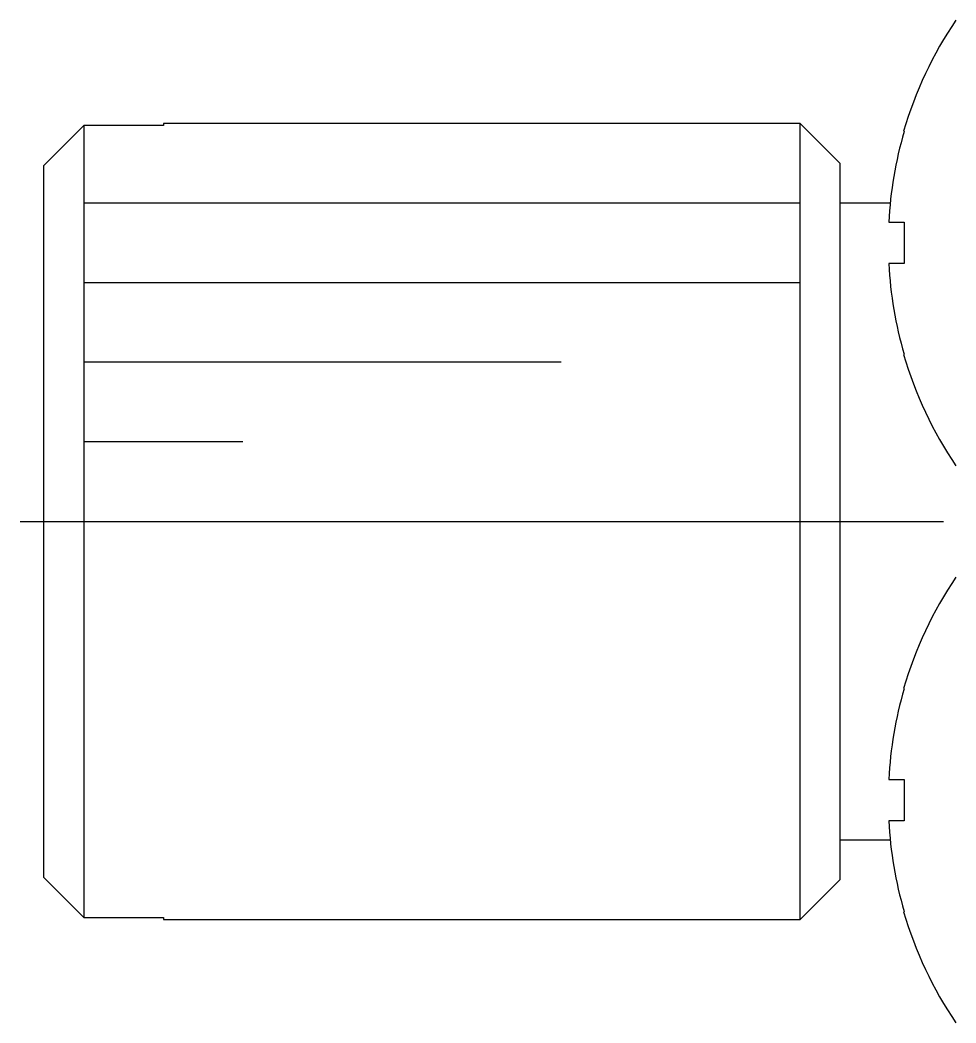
# Model space of a CAD drawing. Extents: x -3 to 396, y 2 to 203.
# Drawn here: x 111.99 to 123.75, y 38.01 to 50.61 of the extents above; entities that cross this region are included whole.
import ezdxf

# ---------------------------------------------------------------- set-up
doc = ezdxf.new("R2010")
doc.units = 0
doc.header["$LTSCALE"] = 10
doc.linetypes.add('CENTER', pattern=[2, 1.25, -0.25, 0.25, -0.25])
doc.layers.get('0').update_dxf_attribs({"linetype": 'CONTINUOUS'})
doc.layers.add('CENTER', color=1, linetype='CENTER')

msp = doc.modelspace()

# ---------------------------------------------------------------- linework, layer by layer
at = {"color": 7, "linetype": 'CONTINUOUS'}
for p, q in [((112.789269, 49.281065), (112.289269, 48.778264)), ((112.789269, 49.281065), (112.789269, 39.331191)), ((113.789269, 49.281065), (112.789269, 49.281065)), ((113.789269, 49.306128), (113.789269, 49.281065)), ((121.789269, 49.306128), (113.789269, 49.306128)), ((121.789269, 39.306128), (121.789269, 49.306128)), ((122.289269, 48.806128), (121.789269, 49.306128)), ((123.089896, 49.208276), (123.096064, 49.205267)), ((112.289269, 39.833992), (112.289269, 48.778264)), ((122.289269, 48.806128), (122.289269, 39.806128)), ((122.92113, 48.306128), (122.289269, 48.306128)), ((122.902807, 48.066128), (123.096064, 48.066128)), ((123.096064, 48.066128), (123.096064, 47.546128)), ((123.096064, 47.546128), (122.902807, 47.546128)), ((123.096064, 46.406989), (123.089896, 46.40398)), ((123.089896, 42.208276), (123.096064, 42.205267)), ((122.902807, 41.066128), (123.096064, 41.066128)), ((123.096064, 41.066128), (123.096064, 40.546128)), ((123.096064, 40.546128), (122.902807, 40.546128)), ((122.289269, 40.306128), (122.92113, 40.306128)), ((112.289269, 39.833992), (112.789269, 39.331191)), ((121.789269, 39.306128), (122.289269, 39.806128)), ((112.789269, 39.331191), (113.789269, 39.331191)), ((113.789269, 39.331191), (113.789269, 39.306128)), ((123.096064, 39.406989), (123.089896, 39.40398)), ((113.789269, 39.306128), (121.789269, 39.306128))]:
    msp.add_line(p, q, dxfattribs=at)
at = {"color": 3, "linetype": 'CONTINUOUS'}
for p, q in [((121.789269, 48.306128), (112.789269, 48.306128)), ((121.789269, 47.306128), (112.789269, 47.306128)), ((118.789269, 46.306128), (112.789269, 46.306128)), ((114.789269, 45.306128), (112.789269, 45.306128))]:
    msp.add_line(p, q, dxfattribs=at)
at = {"color": 7, "linetype": 'CONTINUOUS'}
for centre, radius, start, end in [((127.889269, 47.806128), 5, 145.944202, 163.714157), ((127.889269, 47.806128), 4.993235, 163.727445, 177.015233), ((127.889269, 47.806128), 4.993235, 182.984767, 196.272555), ((127.889269, 47.806128), 5, 196.285843, 214.055798), ((127.889269, 40.806128), 5, 145.944202, 163.714157), ((127.889269, 40.806128), 4.993235, 163.727445, 177.015233), ((127.889269, 40.806128), 4.993235, 182.984767, 196.272555), ((127.889269, 40.806128), 5, 196.285843, 214.055798)]:
    msp.add_arc(centre, radius, start, end, dxfattribs=at)
at = {"layer": 'CENTER', "color": 1, "linetype": 'CENTER'}
msp.add_line((111.989269, 44.306128), (123.589269, 44.306128), dxfattribs=at)

doc.saveas('drawing.dxf')
